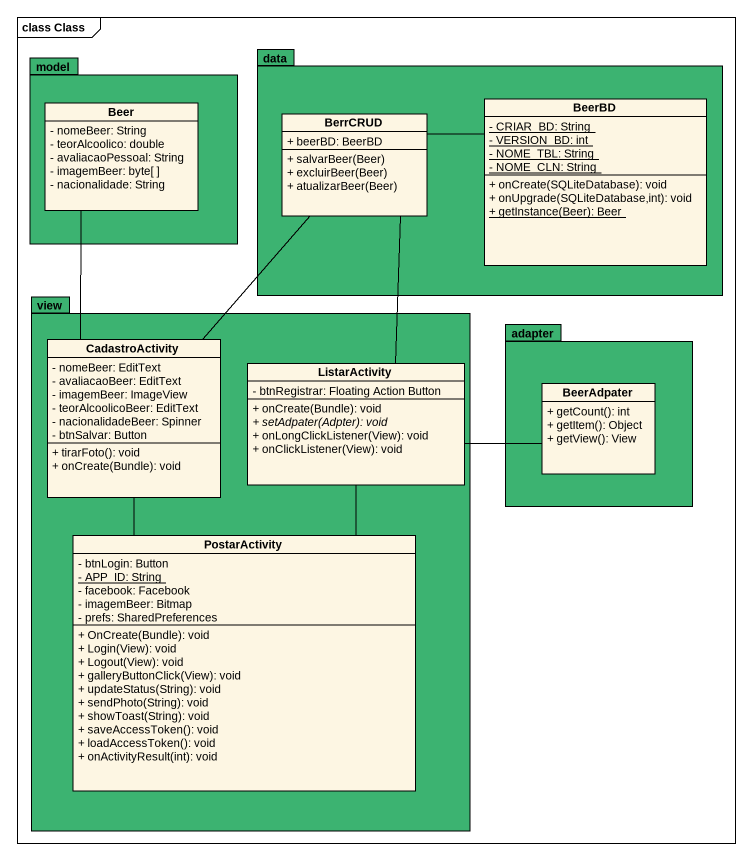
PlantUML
@startuml
mainframe class Class
hide circle
hide empty members
skinparam classAttributeIconSize 0
package model #3CB371 {
  class Beer {
    - nomeBeer: String
    - teorAlcoolico: double
    - avaliacaoPessoal: String
    - imagemBeer: byte[ ]
    - nacionalidade: String
  }
}
package data #3CB371 {
  class BerrCRUD {
    + beerBD: BeerBD
    + salvarBeer(Beer)
    + excluirBeer(Beer)
    + atualizarBeer(Beer)
  }
  class BeerBD {
    {static} - CRIAR_BD: String
    {static} - VERSION_BD: int
    {static} - NOME_TBL: String
    {static} - NOME_CLN: String
    + onCreate(SQLiteDatabase): void
    + onUpgrade(SQLiteDatabase,int): void
    {static} + getInstance(Beer): Beer
  }
}
package view #3CB371 {
  class CadastroActivity {
    - nomeBeer: EditText
    - avaliacaoBeer: EditText
    - imagemBeer: ImageView
    - teorAlcoolicoBeer: EditText
    - nacionalidadeBeer: Spinner
    - btnSalvar: Button
    + tirarFoto(): void
    + onCreate(Bundle): void
  }
  class ListarActivity {
    - btnRegistrar: Floating Action Button
    + onCreate(Bundle): void
    {abstract} + setAdpater(Adpter): void
    + onLongClickListener(View): void
    + onClickListener(View): void
  }
  class PostarActivity {
    - btnLogin: Button
    {static} - APP_ID: String
    - facebook: Facebook
    - imagemBeer: Bitmap
    - prefs: SharedPreferences
    + OnCreate(Bundle): void
    + Login(View): void
    + Logout(View): void
    + galleryButtonClick(View): void
    + updateStatus(String): void
    + sendPhoto(String): void
    + showToast(String): void
    + saveAccessToken(): void
    + loadAccessToken(): void
    + onActivityResult(int): void
  }
}
package adapter #3CB371 {
  class BeerAdpater {
    + getCount(): int
    + getItem(): Object
    + getView(): View
  }
}
Beer -- CadastroActivity
BerrCRUD -right- BeerBD
BerrCRUD -- CadastroActivity
BerrCRUD -- ListarActivity
CadastroActivity -- PostarActivity
ListarActivity -- PostarActivity
BeerAdpater -left- ListarActivity
@enduml
